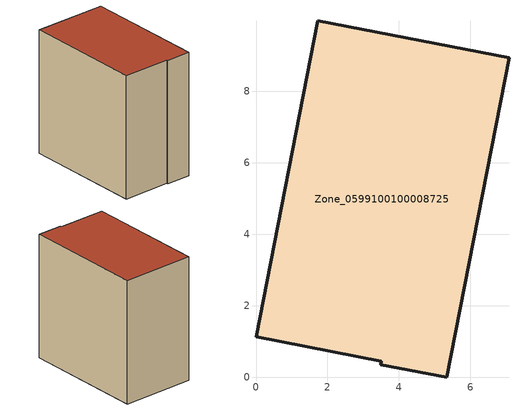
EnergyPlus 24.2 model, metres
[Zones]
Zone_0599100100008725
 floor ground (C_G): 1.73,9.98 7.08,8.95 5.33,0 3.49,0.36 3.51,0.45 0,1.13 z0
 wall outside (C_F): 7.08,8.95 1.73,9.98 0,1.13 3.51,0.45 3.49,0.36 5.33,0 7.08,8.95 z0:9.27
 roof outside (C_R): 5.33,0 7.08,8.95 1.73,9.98 0,1.13 3.51,0.45 3.49,0.36 z9.27
[BUILDING]
Pand.0599100100008725: North Axis=0; Terrain=City; Loads Convergence Tolerance Value=0.04; Temperature Convergence Tolerance Value=0.4; Solar Distribution=FullExterior; Maximum Number of Warmup Days=25; Minimum Number of Warmup Days=1
[Site:Location]
Rotterdam.The.Hague.AP_ZH_NLD Design_Conditions: Latitude=51.96; Longitude=4.45; Time Zone=1; Elevation=-4.5
[SITE:GROUNDTEMPERATURE:BUILDINGSURFACE]
18, 18, 18, 18, 18, 18, 18, 18, 18, 18, 18, 18
[MATERIAL] Thermal Absorptance=0.9; Solar Absorptance=0.7; Visible Absorptance=0.7
Name | Roughness | Thickness | Conductivity | Density | Specific Heat
G.TI.2015-2018 | MediumSmooth | 0.15 | 0.0428571 | 540 | 1210
F.TI.2015-2018 | Rough | 0.3 | 0.0666667 | 1920 | 840
R.TI.2015-2018 | MediumRough | 0.2 | 0.0333333 | 1500 | 1000
[CONSTRUCTION]
C_G: G.TI.2015-2018
C_F: F.TI.2015-2018
C_R: R.TI.2015-2018
[ZONE]
Zone_0599100100008725: Type=1; Multiplier=1; Ceiling Height=Autocalculate; Volume=Autocalculate; Floor Area=autocalculate; Part of Total Floor Area=Yes
[ZONEINFILTRATION:DESIGNFLOWRATE]
Infil_Zone_0599100100008725: Zone or ZoneList or Space or SpaceList=Zone_0599100100008725; Schedule=AlwaysOn; Design Flow Rate Calculation Method=Flow/Area; Flow Rate per Floor Area=0.0015; Constant Term Coefficient=1; Temperature Term Coefficient=0; Velocity Term Coefficient=0; Velocity Squared Term Coefficient=0
[HVACTEMPLATE:ZONE:IDEALLOADSAIRSYSTEM]
Zone_0599100100008725: Maximum Heating Supply Air Temperature=50; Minimum Cooling Supply Air Temperature=13; Maximum Heating Supply Air Humidity Ratio=0.0156; Minimum Cooling Supply Air Humidity Ratio=0.0077; Heating Limit=NoLimit; Cooling Limit=NoLimit; Dehumidification Control Type=ConstantSensibleHeatRatio; Cooling Sensible Heat Ratio=0.7; Dehumidification Setpoint=60; Humidification Control Type=None; Humidification Setpoint=30; Outdoor Air Method=None; Outdoor Air Flow Rate per Person=0.00944; Outdoor Air Flow Rate per Zone Floor Area=0; Outdoor Air Flow Rate per Zone=0; Demand Controlled Ventilation Type=None; Outdoor Air Economizer Type=NoEconomizer; Heat Recovery Type=None; Sensible Heat Recovery Effectiveness=0.7; Latent Heat Recovery Effectiveness=0.65
[ZONECONTROL:THERMOSTAT]
ThermostatControl_Zone_0599100100008725: Zone or ZoneList=Zone_0599100100008725; Control Type Schedule=DualSetpointControlType; Control 1=Thermostat_Zone_0599100100008725; Temperature Difference Between Cutout And Setpoint=0
[THERMOSTATSETPOINT:DUALSETPOINT]
Thermostat_Zone_0599100100008725: Heating Setpoint Temperature Schedule=HeatingSetpoint_Zone_0599100100008725; Cooling Setpoint Temperature Schedule=CoolingSetpoint_Zone_0599100100008725
[SCHEDULE:COMPACT]
HeatingSetpoint_Zone_0599100100008725: Through: 12/31, For: AllDays, Until: 24:00, 21
CoolingSetpoint_Zone_0599100100008725: Through: 12/31, For: AllDays, Until: 24:00, 24
DualSetpointControlType: Through: 12/31, For: AllDays, Until: 24:00, 4
AlwaysOn: Through: 12/31, For: AllDays, Until: 24:00, 1
